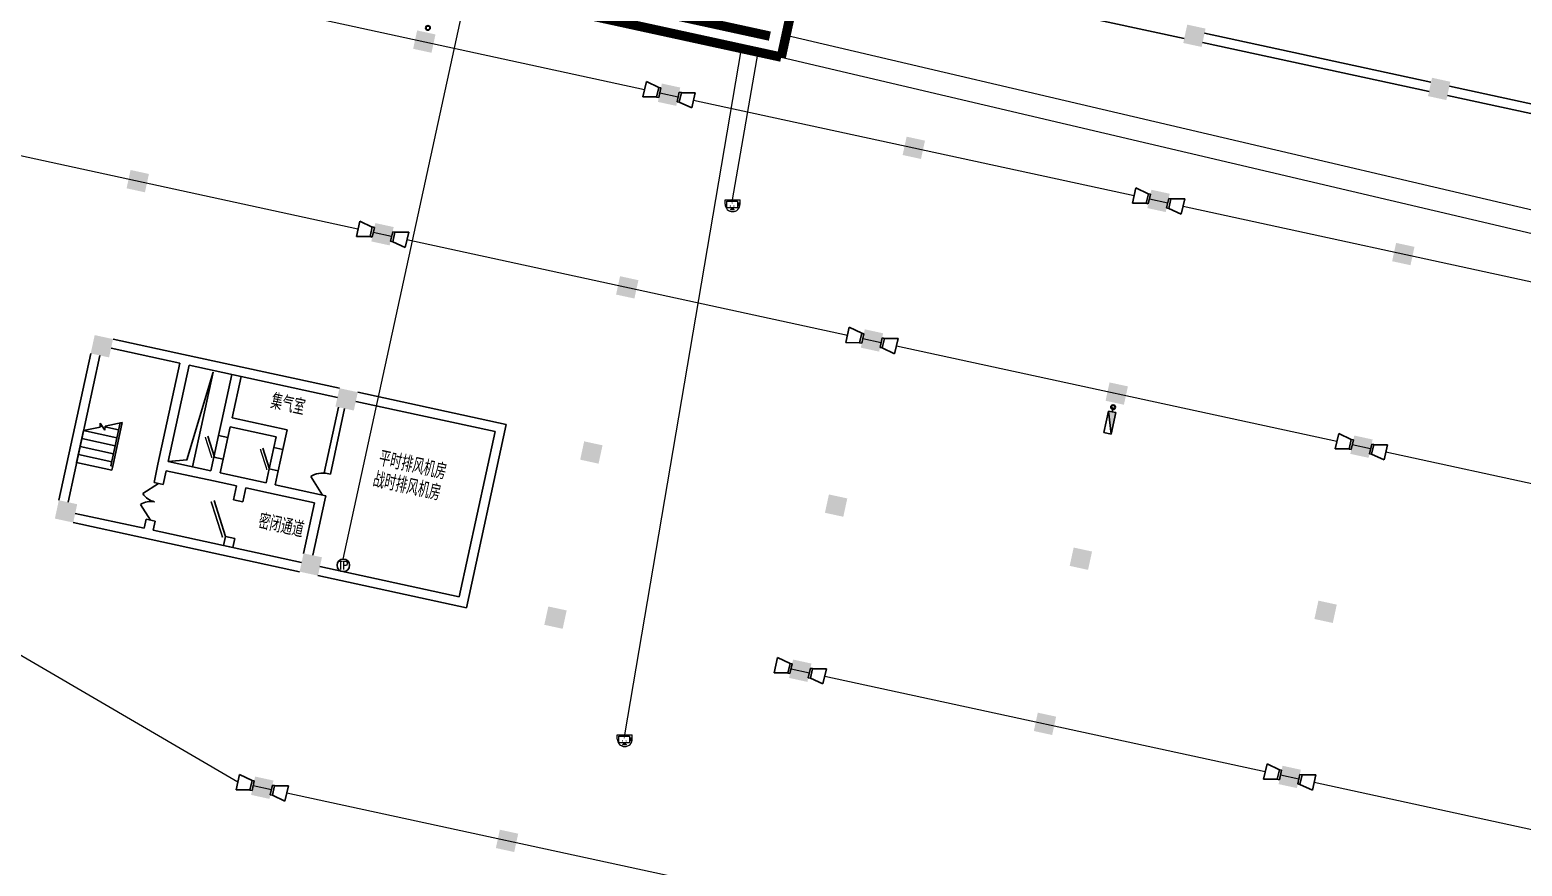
# Model space of a CAD drawing. Extents: x 791398 to 2325386, y -987887 to -518217.
# Drawn here: x 1569212 to 1616881, y -802477 to -775750 of the extents above; entities that cross this region are included whole.
import ezdxf
from ezdxf.enums import TextEntityAlignment as Align

# ---------------------------------------------------------------- set-up
doc = ezdxf.new("R2010")
doc.units = 0
doc.header["$LTSCALE"] = 1000
doc.header["$MEASUREMENT"] = 0
doc.linetypes.add('BORDER', pattern=[1.75, 0.5, -0.25, 0.5, -0.25, 0, -0.25])
doc.linetypes.add('DASHEDX2', pattern=[1.5, 1, -0.5])
for name, color, linetype in [('COLUMN', 252, 'Continuous'), ('JPS-X', 1, 'BORDER'), ('JPS-XHS', 7, 'Continuous'), ('PS房间字', 3, 'Continuous'), ('RD-equip', 3, 'Continuous'), ('RD-text', 4, 'Continuous'), ('STAIR', 9, 'Continuous'), ('WALL', 8, 'Continuous'), ('WINDOW', 8, 'Continuous'), ('ZS房间字', 6, 'Continuous')]:
    doc.layers.add(name, color=color, linetype=linetype)
doc.layers.add('RD-line', color=2, linetype='Continuous', lineweight=0)
doc.styles.add('_TCH_DIM', font='SIMPLEX', dxfattribs={"bigfont": 'GBCBIG'})
doc.styles.add('_TEL_DIM', font='SIMPLEX', dxfattribs={"width": 0.8, "height": 3.5, "bigfont": 'HZTXT'})
doc.styles.add('FS1', font='txt4', dxfattribs={"width": 0.8, "bigfont": 'fstxt'})
doc.linetypes.add('BRA', pattern='A,2.8,-0.1,["B",_TEL_DIM,S=0.07,R=0,X=0,Y=-0.12],-0.25', length=3.15)
doc.linetypes.add('CCTV', pattern='A,2.8,-0.1,["V",_TEL_DIM,S=0.07,R=0,X=0,Y=-0.12],-0.25', length=3.15)
doc.linetypes.add('TD', pattern='A,2.8,-0.1,["C",_TEL_DIM,S=0.07,R=0,X=0,Y=-0.12],-0.25', length=3.15)

# ---------------------------------------------------------------- blocks, each defined once
blk = doc.blocks.new('FF')
at = {"linetype": 'Continuous'}
for radius in [75, 60]:
    blk.add_circle((0, 0), radius, dxfattribs=at)
blk = doc.blocks.new('DXHS')
at = {"layer": 'JPS-XHS'}
blk.add_hatch(color=256, dxfattribs=at).paths.add_polyline_path([(-350, 240), (-350, 0), (350, 0)])
at = {"layer": 'JPS-XHS', "linetype": 'Continuous'}
for p, q in [((-350, 240), (-350, 0)), ((-350, 240), (350, 240)), ((-350, 0), (350, 0)), ((350, 240), (350, 0))]:
    blk.add_line(p, q, dxfattribs=at)
at = {"layer": 'JPS-XHS'}
blk.add_line((-350, 240), (350, 0), dxfattribs=at)
blk = doc.blocks.new('xxhhsss')
at = {"layer": 'JPS-X', "const_width": 50}
blk.add_lwpolyline([(138625, -89623), (138657, -89477)], dxfattribs=at)
at = {"layer": 'JPS-X'}
for p, rotation in [((116770, -77357), 257.7513756366785), ((138657, -89477), 77.75137563667849)]:
    blk.add_blockref('FF', p, dxfattribs=dict(at, rotation=rotation))
at = {"layer": 'JPS-XHS', "xscale": -1, "rotation": 77.75137563667849}
blk.add_blockref('DXHS', (138668, -89991), dxfattribs=at)
blk = doc.blocks.new('_FZH')
blk.add_solid([(-0.5, -0.5), (0.5, -0.5), (-0.5, 0.5), (0.5, 0.5)])
blk = doc.blocks.new('$DorLib2D$00000190')
at = {"color": 0}
blk.add_line((-0.5, 0.187), (0.366, 0.687), dxfattribs=at)
at = {"color": 0, "const_width": 0.0625}
blk.add_lwpolyline([(-0.562, 0.296), (0.304, 0.796)], dxfattribs=at)
blk = doc.blocks.new('$DorLib2D$00000116')
at = {"color": 0}
for p, q in [((-0.5, 0), (-0.146, 0.354)), ((0.5, 0), (0.146, 0.354))]:
    blk.add_line(p, q, dxfattribs=at)
for centre, start, end in [((-0.5, 0), 0, 45), ((0.5, 0), 135, 180)]:
    blk.add_arc(centre, 0.5, start, end, dxfattribs=at)
blk = doc.blocks.new('$DorLib2D$00000192')
at = {"color": 0}
blk.add_line((-0.5, 0.125), (0.366, 0.625), dxfattribs=at)
at = {"color": 0, "const_width": 0.0417}
blk.add_lwpolyline([(-0.542, 0.197), (0.324, 0.697)], dxfattribs=at)
blk = doc.blocks.new('$DorLib2D$00000114')
at = {"color": 0}
blk.add_line((0.5, 0), (-0.207, 0.707), dxfattribs=at)
blk.add_arc((0.5, 0), 1, 135, 180, dxfattribs=at)
blk = doc.blocks.new('dadadadadadadad')
at = {"layer": 'RD-equip'}
for p, q in [((-157, 0), (-157, -70)), ((-157, 0), (157, 0)), ((157, 0), (157, -70)), ((-154, -70), (-253, -500)), ((-157, -70), (157, -70)), ((248, -500), (155, -70)), ((-253, -500), (248, -500))]:
    blk.add_line(p, q, dxfattribs=at)
blk = doc.blocks.new('PCY07')
at = {"color": 0, "lineweight": -2}
for p, q in [((-321, 0), (-321, 182)), ((-321, 182), (321, 182)), ((-249, -161), (-249, 129)), ((-249, 129), (205, 129)), ((205, 129), (205, -161)), ((321, 0), (321, 182)), ((205, -161), (-249, -161))]:
    blk.add_line(p, q, dxfattribs=at)
at = {"color": 0, "lineweight": -2, "const_width": 25}
for points in [[(-34, 48, 1), (-9, 48, 1)], [(-111, -81, 1), (-86, -81, 1)], [(67, -81, -1), (42, -81, -1)]]:
    blk.add_lwpolyline(points, format="xyb", close=True, dxfattribs=at)
at = {"color": 0, "lineweight": -2, "const_width": 80}
blk.add_lwpolyline([(245, 69), (245, -100)], dxfattribs=at)
at = {"color": 0, "lineweight": -2}
blk.add_lwpolyline([(-12, -162, 100, 250, 0), (-12, -272, 250, 250, 0)], format="xyseb", dxfattribs=at)
blk.add_arc((0, 0), 321, 180, 0, dxfattribs=at)
blk = doc.blocks.new('TELEPHONE')
at = {"layer": 'RD-equip'}
blk.add_circle((-32658, -70477), 200, dxfattribs=at)
at = {"layer": 'RD-text', "style": 'FS1', "width": 0.8}
blk.add_attdef('T', text='', height=350, dxfattribs=at).set_placement((-32658, -70477), align=Align.MIDDLE)

msp = doc.modelspace()

# ---------------------------------------------------------------- linework, layer by layer
msp.add_line((1574412, -789715), (1575070, -786685))
msp.add_lwpolyline([(1573630, -789545), (1574228, -789492), (1575070, -786685)])
at = {"layer": 'RD-line', "linetype": 'TD'}
msp.add_line((1579224, -792662), (1583315, -773875), dxfattribs=at)
at = {"layer": 'RD-line', "linetype": 'BRA', "ltscale": 0.8}
for p, q in [((1574778, -774598), (1588849, -777653)), ((1589338, -777759), (1589925, -777887)), ((1590413, -777993), (1604485, -781048)), ((1579693, -782121), (1565621, -779067)), ((1604974, -781154), (1605560, -781281)), ((1606049, -781387), (1620121, -784442)), ((1580768, -782355), (1580182, -782227)), ((1595329, -785515), (1581257, -782461)), ((1596404, -785748), (1595818, -785621)), ((1610965, -788909), (1596893, -785855)), ((1612040, -789142), (1611454, -789015)), ((1626601, -792303), (1612529, -789248)), ((1593528, -796167), (1594115, -796295)), ((1594603, -796401), (1608675, -799456)), ((1609164, -799562), (1609750, -799689)), ((1610239, -799795), (1624311, -802850))]:
    msp.add_line(p, q, dxfattribs=at)
at = {"layer": 'RD-line', "linetype": 'CCTV'}
for p, q in [((1593367, -775923), (1631999, -784976)), ((1588217, -798278), (1591944, -776346)), ((1591661, -781183), (1592480, -776462)), ((1593215, -776622), (1630831, -785460))]:
    msp.add_line(p, q, dxfattribs=at)
at = {"layer": 'RD-line', "linetype": 'BRA'}
for p, q in [((1575857, -799792), (1555512, -787924)), ((1576930, -800034), (1576344, -799907)), ((1591491, -803195), (1577419, -800140))]:
    msp.add_line(p, q, dxfattribs=at)
at = {"layer": 'RD-line', "const_width": 300}
msp.add_lwpolyline([(1522953, -760731), (1592851, -775951)], dxfattribs=at)
at = {"layer": 'RD-line', "linetype": 'DASHEDX2', "const_width": 300}
for points in [[(1523757, -761498), (1593215, -776622)], [(1595305, -767023), (1593215, -776622)]]:
    msp.add_lwpolyline(points, dxfattribs=at)
at = {"layer": 'STAIR'}
for p, q in [((1571457, -788446), (1570928, -788559)), ((1571463, -788320), (1571457, -788446)), ((1571459, -788409), (1571529, -788424)), ((1571606, -788547), (1571463, -788320)), ((1571613, -788413), (1571606, -788547)), ((1571612, -788442), (1572048, -788536)), ((1572162, -788295), (1571613, -788413)), ((1571800, -789680), (1572098, -788309)), ((1571859, -789693), (1572162, -788295)), ((1571859, -789693), (1572162, -788295)), ((1570707, -789576), (1570928, -788559)), ((1570873, -788813), (1571938, -789045)), ((1570928, -788559), (1571993, -788791)), ((1570762, -789322), (1571828, -789553)), ((1570817, -789067), (1571883, -789299)), ((1570707, -789576), (1571831, -789820)), ((1571800, -789680), (1571859, -789693)), ((1571831, -789820), (1571859, -789693))]:
    msp.add_line(p, q, dxfattribs=at)
at = {"layer": 'WALL'}
for p, q in [((1598856, -774453), (1606088, -776023)), ((1606738, -775857), (1613969, -777427)), ((1606674, -776151), (1613906, -777721)), ((1614492, -777848), (1621724, -779418)), ((1614556, -777555), (1621787, -779125)), ((1574005, -786403), (1571807, -785926)), ((1574118, -786121), (1571870, -785633)), ((1570138, -790782), (1571157, -786092)), ((1570431, -790846), (1571450, -786155)), ((1573305, -789628), (1574005, -786403)), ((1573630, -789545), (1574298, -786467)), ((1579102, -787203), (1574118, -786121)), ((1579038, -787496), (1574298, -786467)), ((1575348, -788230), (1575667, -786764)), ((1575667, -786764), (1575960, -786827)), ((1575673, -788147), (1575960, -786827)), ((1584428, -788359), (1579688, -787330)), ((1579072, -787810), (1578616, -789911)), ((1578811, -789954), (1579268, -787853)), ((1584071, -788588), (1579624, -787623)), ((1575348, -788230), (1575242, -788718)), ((1575535, -788782), (1575610, -788440)), ((1575610, -788440), (1577076, -788758)), ((1575673, -788147), (1577432, -788529)), ((1583155, -794222), (1584428, -788359)), ((1575242, -788718), (1575535, -788782)), ((1577076, -788758), (1577001, -789100)), ((1577294, -789164), (1577432, -788529)), ((1582925, -793865), (1584071, -788588)), ((1575094, -789402), (1574998, -789842)), ((1575387, -789466), (1575094, -789402)), ((1577001, -789100), (1577294, -789164)), ((1573305, -789628), (1573178, -790214)), ((1573471, -790278), (1573567, -789838)), ((1573567, -789838), (1575081, -790167)), ((1573630, -789545), (1574998, -789842)), ((1575291, -789906), (1575387, -789466)), ((1576853, -789784), (1576757, -790224)), ((1577146, -789848), (1576853, -789784)), ((1577051, -790288), (1577146, -789848)), ((1573178, -790214), (1573471, -790278)), ((1575081, -790167), (1575814, -790326)), ((1575291, -789906), (1576024, -790065)), ((1575814, -790326), (1575719, -790766)), ((1576024, -790065), (1576757, -790224)), ((1577051, -790288), (1578468, -790595)), ((1578616, -789911), (1578811, -789954)), ((1575719, -790766), (1576012, -790830)), ((1576012, -790830), (1576107, -790390)), ((1576107, -790390), (1576840, -790549)), ((1576840, -790549), (1578306, -790867)), ((1578249, -792543), (1578631, -790784)), ((1578663, -790638), (1578468, -790595)), ((1578631, -790784), (1578663, -790638)), ((1570661, -791203), (1572860, -791680)), ((1577956, -792480), (1578306, -790867)), ((1570597, -791496), (1572845, -791984)), ((1572923, -791387), (1572860, -791680)), ((1573216, -791451), (1572923, -791387)), ((1573153, -791744), (1573216, -791451)), ((1573153, -791744), (1577892, -792773)), ((1572845, -791984), (1577829, -793066)), ((1575464, -791939), (1575400, -792232)), ((1575400, -792232), (1575694, -792295)), ((1575757, -792002), (1575464, -791939)), ((1575694, -792295), (1575757, -792002)), ((1578415, -793193), (1583155, -794222)), ((1578479, -792900), (1582925, -793865))]:
    msp.add_line(p, q, dxfattribs=at)
at = {"layer": 'WINDOW'}
for p, q in [((1575094, -789402, 150), (1575242, -788718, 150)), ((1575387, -789466, 150), (1575535, -788782, 150)), ((1576853, -789784, 150), (1577001, -789100, 150)), ((1577146, -789848, 150), (1577294, -789164, 150))]:
    msp.add_line(p, q, dxfattribs=at)

# ---------------------------------------------------------------- block references
at = {"layer": 'COLUMN'}
for p, xscale, yscale, zscale, rotation in [((1581813, -776126), 600.0000000001469, 600.0000000000331, 600.0000000000331, 347.7513756325841), ((1606413, -775940), 599.9999999998946, 600.0000000000331, 600.0000000000331, 347.7513756325903), ((1589631, -777823), 599.9999999999193, 600.0000000000331, 600.0000000000331, 347.7513756325794), ((1614231, -777638), 599.9999999998946, 600.0000000000331, 600.0000000000331, 347.7513756325903), ((1597449, -779520), 599.9999999999441, 600.0000000000331, 600.0000000000331, 347.7513756325686), ((1572659, -780585), 599.9999999999193, 600.0000000000331, 600.0000000000331, 347.7513756325794), ((1605267, -781217), 599.9999999999193, 600.0000000000331, 600.0000000000331, 347.7513756325794), ((1580477, -782282), 599.9999999998946, 599.9999999999193, 599.9999999999193, 347.7513756325903), ((1613085, -782915), 599.9999999999193, 599.9999999998699, 599.9999999998699, 347.7513756325794), ((1588295, -783980), 600.0000000001221, 599.9999999999193, 599.9999999999193, 347.751375632595), ((1571513, -785862), 599.9999999997165, 600.0000000000331, 600.0000000000331, 347.7513756325638), ((1596113, -785677), 599.9999999999193, 599.9999999999687, 599.9999999999687, 347.7513756325794), ((1603931, -787374), 599.9999999999193, 599.9999999998699, 599.9999999998699, 347.7513756325794), ((1579331, -787559), 599.9999999999441, 599.9999999999687, 599.9999999999687, 347.7513756325686), ((1587149, -789257), 599.9999999999441, 599.9999999999687, 599.9999999999687, 347.7513756325686), ((1611748, -789071), 599.9999999998946, 600.0000000000331, 600.0000000000331, 347.7513756325903), ((1570368, -791139), 599.9999999999441, 599.9999999999687, 599.9999999999687, 347.7513756325686), ((1594967, -790954), 599.9999999999193, 599.9999999999193, 599.9999999999193, 347.7513756325794), ((1578186, -792836), 600.0000000001962, 600.0000000000824, 600.0000000000824, 347.7513756325624), ((1602785, -792651), 599.9999999999441, 599.9999999999687, 599.9999999999687, 347.7513756325686), ((1610603, -794348), 599.9999999999193, 599.9999999999687, 599.9999999999687, 347.7513756325794), ((1586003, -794534), 599.9999999999441, 599.9999999999193, 599.9999999999193, 347.7513756325686), ((1593821, -796231), 599.9999999999441, 599.9999999999193, 599.9999999999193, 347.7513756325686), ((1601639, -797928), 600.0000000001962, 600.0000000001319, 600.0000000001319, 347.7513756325624), ((1609457, -799625), 599.9999999999687, 600.0000000000824, 600.0000000000824, 347.7513756325577), ((1576637, -799970), 599.9999999999193, 599.9999999999687, 599.9999999999687, 347.7513756325794), ((1584455, -801668), 599.9999999999441, 600.0000000000824, 600.0000000000824, 347.7513756325686)]:
    msp.add_blockref('_FZH', p, dxfattribs=dict(at, xscale=xscale, yscale=yscale, zscale=zscale, rotation=rotation))
at = {"layer": 'JPS-XHS'}
msp.add_blockref('xxhhsss', (1465159, -698333), dxfattribs=at)
at = {"layer": 'RD-equip', "color": 3, "lineweight": 0, "xscale": 0.7475813101045787, "yscale": 0.7475813099881634, "zscale": 0.74758131}
for p in [(1591661, -781319), (1588217, -798414)]:
    msp.add_blockref('PCY07', p, dxfattribs=at)
at = {"layer": 'RD-equip'}
ref = msp.add_blockref('TELEPHONE', (1611882, -722385), dxfattribs=at)
ref.add_attrib('T', 'TP', dxfattribs={"layer": 'RD-text', "height": 270, "style": 'FS1', "width": 0.7}).set_placement((1579224, -792862), align=Align.MIDDLE)
at = {"layer": 'RD-line', "color": 1, "rotation": 257.094697204239}
for p in [(1589338, -777759), (1604974, -781154), (1580184, -782219), (1595819, -785613), (1611455, -789008), (1593528, -796167), (1609164, -799562), (1576344, -799907)]:
    msp.add_blockref('dadadadadadadad', p, dxfattribs=at)
at = {"layer": 'RD-line', "color": 1, "xscale": -1, "rotation": 77.094697204239}
for p in [(1589923, -777893), (1605559, -781288), (1580769, -782353), (1596404, -785747), (1612040, -789142), (1594113, -796301), (1576929, -800041), (1609749, -799696)]:
    msp.add_blockref('dadadadadadadad', p, dxfattribs=at)
at = {"layer": 'WINDOW'}
for name, p, xscale, yscale, zscale, rotation in [('$DorLib2D$00000190', (1575315, -789092), 700, 700, 700, 77.7513756327473), ('$DorLib2D$00000190', (1577074, -789474), 700, 700, 700, 77.7513756327473), ('$DorLib2D$00000114', (1578639, -790274), -700, 700, -700, 77.7513756327426), ('$DorLib2D$00000116', (1573197, -790833), 1200, 1200, 1200, 77.75137563274524), ('$DorLib2D$00000192', (1575738, -791384), 1200, 1200, 1200, 77.75137563263972)]:
    msp.add_blockref(name, p, dxfattribs=dict(at, xscale=xscale, yscale=yscale, zscale=zscale, rotation=rotation))

# ---------------------------------------------------------------- texts
at = {"layer": 'PS房间字', "style": '_TCH_DIM'}
for s, p in [('集气室', (1576871, -787843)), ('平时排风机房', (1580322, -789671))]:
    msp.add_text(s, height=506.4, rotation=347.7514, dxfattribs=at).set_placement(p)
at = {"layer": 'ZS房间字', "style": '_TCH_DIM'}
for s, p in [('战时排风机房', (1580138, -790344)), ('密闭通道', (1576477, -791678))]:
    msp.add_text(s, height=506.4, rotation=347.7514, dxfattribs=at).set_placement(p)

doc.saveas('drawing.dxf')
